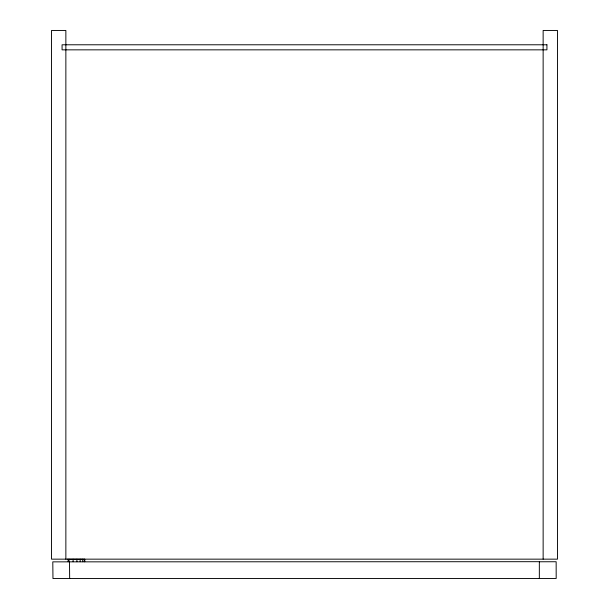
<?xml version="1.0" encoding="UTF-8"?>
<svg xmlns="http://www.w3.org/2000/svg" width="609" height="609" viewBox="0 0 609 609"><rect width="100%" height="100%" fill="white"/><g stroke="black" fill="none" stroke-linecap="round" stroke-linejoin="round"><path stroke-width="0.91" d="M539.361 561.772L556.154 561.734L556.184 578.466L52.968 578.55L52.793 561.856L539.338 561.688L539.338 578.542M69.495 561.688L69.662 578.542M67.317 559.123L68.124 559.549M543.137 559.153L543.137 30.45L557.471 30.45L557.471 559.153L51.529 559.153L51.529 30.45L65.863 30.45L65.863 559.153M84.788 561.719L84.788 559.222L68.124 559.222L68.124 561.719M84.248 559.222L84.248 561.719M82.672 559.222L82.672 561.719M80.167 559.222L80.167 561.719M76.901 559.222L76.901 561.719M73.103 559.222L73.103 561.719M69.023 559.222L69.023 561.719M546.928 44.784L62.072 44.784L62.072 49.847L546.928 49.847L546.928 44.784"/></g></svg>
